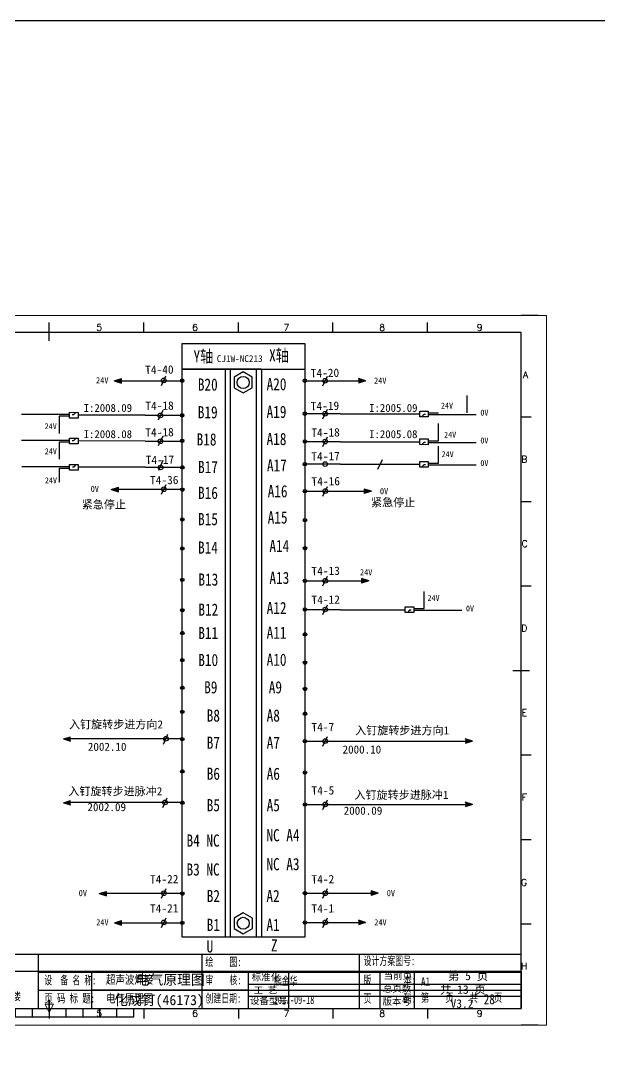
# Model space of a CAD drawing. Header units: millimetres. Extents: x 175 to 4940, y -2082 to 1907.
# Drawn here: x 3726 to 4069, y 1301 to 1907 of the extents above; entities that cross this region are included whole.
import ezdxf
from ezdxf.enums import TextEntityAlignment as Align
from ezdxf.lldxf.tags import DXFTag

# ---------------------------------------------------------------- set-up
doc = ezdxf.new("R2010")
doc.units = ezdxf.units.MM
doc.layers.add('1', color=3, linetype='Continuous', lineweight=20)
doc.layers.add('AE_BOR', color=1, linetype='Continuous')
doc.layers.add('SYMS', color=7, linetype='Continuous')
doc.styles.add('HZ', font='', dxfattribs={"width": 0.8})
doc.styles.get("Standard").update_dxf_attribs({"font": ''})
doc.styles.add('Standard0.67', font='', dxfattribs={"width": 0.67})
doc.styles.add('Standard_0.8', font='', dxfattribs={"width": 0.8})
doc.styles.add('WD', font='romans.shx', dxfattribs={"width": 0.8, "bigfont": 'gbcbig.shx'})
doc.styles.add('宋', font='', dxfattribs={"width": 0.7})
doc.styles.get('HZ').set_extended_font_data('SimSun')
doc.styles.get('Standard').set_extended_font_data('SimSun')
doc.styles.get('Standard0.67').set_extended_font_data('FangSong_GB2312')
doc.styles.get('Standard_0.8').set_extended_font_data('FangSong_GB2312')
doc.styles.get('宋').set_extended_font_data('SimSun')
tags = doc.linetypes.add('ACAD_ISO02W100', pattern=[15, 12, -3]).pattern_tags.tags
tags[6:7] = [DXFTag(74, 4), DXFTag(75, 0), DXFTag(340, '0'), DXFTag(46, 1.0), DXFTag(50, 0.0), DXFTag(44, 0.0), DXFTag(45, 0.0)]
tags[4:5] = [DXFTag(74, 4), DXFTag(75, 0), DXFTag(340, '0'), DXFTag(46, 1.0), DXFTag(50, 0.0), DXFTag(44, 0.0), DXFTag(45, 0.0)]

# ---------------------------------------------------------------- blocks, each defined once
blk = doc.blocks.new('gb_a2_a')
for p, q in [((584, 410), (25, 410)), ((25, 410), (25, 10)), ((584, 10), (584, 410)), ((297.93, 31.45), (386.43, 31.45)), ((386.43, 31.45), (524, 31.45)), ((524, 31.45), (584, 31.45)), ((297.93, 20.72), (386.43, 20.72)), ((386.43, 20.72), (524, 20.72)), ((524, 20.72), (584, 20.72)), ((25, 10), (584, 10))]:
    blk.add_line(p, q)
at = {"lineweight": 9, "ltscale": 0.1}
for p, q in [((25, 116.86), (29, 116.86)), ((263.82, 10), (263.82, 10)), ((263.82, 10), (263.82, 10))]:
    blk.add_line(p, q, dxfattribs=at)
at = {"color": 0, "ltscale": 2}
for p, q in [((116.3, 42.17), (584, 42.17)), ((297.93, 42.17), (297.93, 10)), ((395.06, 10), (395.06, 42.17)), ((488.22, 10), (488.22, 42.17)), ((524, 10), (584, 10))]:
    blk.add_line(p, q, dxfattribs=at)
at = {"color": 0}
blk.add_line((116.3, 42.17), (116.3, 10), dxfattribs=at)
at = {"layer": 'AE_BOR', "lineweight": 30}
for p, q in [((10, 420), (4.93, 420)), ((594, 420), (584, 420)), ((4.93, 0), (10, 0)), ((594, 0), (584, 0))]:
    blk.add_line(p, q, dxfattribs=at)
at = {"layer": 'AE_BOR', "color": 1, "lineweight": 15}
for p, q in [((4.93, 420), (598.93, 420)), ((4.93, 0), (4.93, 420)), ((598.93, 420), (598.93, 0)), ((22.5, 210), (27.5, 212.5)), ((27.5, 212.5), (27.5, 207.5)), ((27.5, 207.5), (22.5, 210)), ((304.5, 7.5), (302, 12.5)), ((302, 12.5), (307, 12.5)), ((307, 12.5), (304.5, 7.5)), ((598.93, 0), (4.93, 0))]:
    blk.add_line(p, q, dxfattribs=at)
at = {"layer": 'AE_BOR'}
for p, q in [((81, 410), (81, 416)), ((137, 410), (137, 416)), ((193, 410), (193, 416)), ((249, 410), (249, 416)), ((304.5, 410), (304.5, 416)), ((360.5, 410), (360.5, 416)), ((416.5, 410), (416.5, 416)), ((472.5, 410), (472.5, 416)), ((528.5, 410), (528.5, 416)), ((25, 360), (19, 360)), ((584, 360), (590, 360)), ((25, 310), (19, 310)), ((584, 310), (590, 310)), ((25, 260), (19, 260)), ((584, 260), (590, 260)), ((25, 160), (19, 160)), ((584, 160), (590, 160)), ((25, 110), (19, 110)), ((584, 110), (590, 110)), ((25, 60), (19, 60)), ((584, 60), (590, 60)), ((81, 10), (81, 4)), ((137, 10), (137, 4)), ((193, 10), (193, 4)), ((249, 10), (249, 4)), ((304.5, 10), (304.5, 4)), ((360.5, 10), (360.5, 4)), ((416.5, 10), (416.5, 4)), ((472.5, 10), (472.5, 4)), ((528.5, 10), (528.5, 4))]:
    blk.add_line(p, q, dxfattribs=at)
at = {"layer": 'AE_BOR', "color": 2, "lineweight": 30}
for p, q in [((304.5, 405), (304.5, 415)), ((20, 210), (30, 210)), ((579, 210), (589, 210)), ((304.5, 10), (304.5, 15)), ((304.5, 15), (304.5, 5)), ((254.5, 5), (254.5, 10)), ((264.5, 5), (264.5, 10)), ((274.5, 5), (274.5, 10)), ((284.5, 5), (284.5, 10)), ((294.5, 5), (294.5, 10)), ((304.5, 10), (304.5, 5)), ((314.5, 5), (314.5, 10)), ((324.5, 5), (324.5, 10)), ((334.5, 5), (334.5, 10)), ((344.5, 5), (344.5, 10)), ((354.5, 5), (354.5, 10)), ((254.5, 5), (354.5, 5))]:
    blk.add_line(p, q, dxfattribs=at)
at = {"attachment_point": 7}
for s, insert, char_height, width in [('{\\fSimSun|b0|i0|c134|p2;深圳市卓誉自动化科技有限公司}', (136.64, 27.82), 7.2, 161.3553), ('{\\fSimSun|b0|i0|c134|p2;地址：深圳市龙华区大浪街道华宁路恒昌荣(星辉)工业园B栋3楼}', (119.76, 13.67), 4.4, 175.4193)]:
    blk.add_mtext(s, dxfattribs=dict(at, insert=insert, char_height=char_height, width=width))
at = {"color": 0, "ltscale": 2, "attachment_point": 1}
for s, insert, char_height, width, style in [('{\\fSimSun|b0|i0|c134|p2;绘    图:}', (396.97, 40.01), 5, 24.0624, 'Standard0.67'), ('{\\fSimSun|b0|i0|c134|p2;设计方案图号:}', (490.63, 40.63), 5, 30.3288, 'Standard0.67'), ('{\\f@SimSun|b0|i0|c134|p2; }', (525.11, 39.75), 5, 67.8155, 'Standard_0.8'), ('{\\fSimSun|b0|i0|c134|p2;\\W0.66;设  备 名 称:}', (301.54, 29.18), 5, 30.2468, 'Standard0.67'), ('{\\fSimSun|b0|i0|c134|p2;超声波焊接}', (338.11, 29.51), 5, 67.8155, 'Standard_0.8'), ('{\\fSimSun|b0|i0|c134|p2;审    核:}', (396.97, 29.29), 5, 24.0624, 'Standard0.67'), ('{\\fSimSun|b0|i0|c134|p2;熊金华}', (437.52, 28.71), 5, 24.0624, 'Standard0.67'), ('{\\fSimSun|b0|i0|c134|p2;版        本:}', (490.63, 29.29), 5, 33.6996, 'Standard0.67'), ('{\\fSimSun|b0|i0|c134|p2;A1}', (524.63, 28.4), 5, 11.9435, 'Standard_0.8'), ('{\\fSimSun|b0|i0|c134|p2;\\W0.72;页 码 标 题:}', (301.54, 18.44), 5, 30.2468, 'Standard0.67'), ('{\\fSimSun|b0|i0|c134|p2;电气原理图}', (338.11, 18.41), 5, 67.8155, 'Standard_0.8'), ('{\\fSimSun|b0|i0|c134|p2;创建日期:}', (396.97, 18.47), 5, 24.0624, 'Standard0.67'), ('{\\fSimSun|b0|i0|c134|p2;页        码:}', (490.63, 18.31), 5, 31.4516, 'Standard0.67'), ('第    页    共    页', (524.62, 18.8), 5, 67.8155, '宋'), ('{\\fSimSun|b0|i0|c134|p2;28}', (561.87, 18.43), 6, 21.5851, 'Standard_0.8'), ('{\\fSimSun|b0|i0|c134|p2;2017-09-18}', (437.52, 17.59), 5, 24.0624, 'Standard0.67')]:
    blk.add_mtext(s, dxfattribs=dict(at, insert=insert, char_height=char_height, width=width, style=style))
at = {"layer": 'AE_BOR', "style": 'WD'}
for s, p in [('0', (54.27, 411)), ('1', (110.12, 411)), ('2', (164.42, 411)), ('3', (219.22, 411)), ('4', (273.82, 411)), ('5', (334.12, 411)), ('6', (390.81, 411)), ('7', (445.01, 411)), ('8', (501.67, 411)), ('9', (559.4, 411)), ('0', (54.27, 5)), ('1', (110.12, 5)), ('2', (164.42, 5)), ('3', (219.22, 5)), ('4', (273.82, 5)), ('5', (334.12, 5)), ('6', (390.81, 5)), ('7', (445.01, 5)), ('8', (501.67, 5)), ('9', (559.4, 5))]:
    blk.add_text(s, height=4, dxfattribs=at).set_placement(p, align=Align.CENTER)
for s, p in [('A', (24, 385)), ('A', (588.05, 385)), ('B', (24, 335)), ('B', (587.67, 335)), ('C', (24, 285)), ('C', (587.86, 285)), ('D', (24, 235)), ('D', (587.67, 235)), ('E', (24, 185)), ('E', (587.48, 185)), ('F', (24, 135)), ('F', (587.48, 135)), ('F', (587.48, 135)), ('G', (24, 85)), ('G', (587.48, 84.56)), ('H', (24, 35)), ('H', (587.67, 35))]:
    blk.add_text(s, height=4, dxfattribs=at).set_placement(p, align=Align.MIDDLE_RIGHT)

msp = doc.modelspace()

# ---------------------------------------------------------------- hatches: boundary and pattern name
for points in [[(3781.393, 1694.075), (3785.638, 1695.435), (3785.638, 1692.714)], [(3930.167, 1694.075), (3925.922, 1692.714), (3925.922, 1695.435)], [(3779.523, 1629.737), (3783.768, 1631.098), (3783.768, 1628.377)], [(3933.632, 1628.628), (3929.387, 1627.268), (3929.387, 1629.988)], [(3932.124, 1575.618), (3927.879, 1574.258), (3927.879, 1576.978)], [(3751.214, 1482.048), (3755.459, 1483.408), (3755.459, 1480.688)], [(3993.445, 1480.713), (3989.201, 1479.352), (3989.201, 1482.073)], [(3751.214, 1444.337), (3755.459, 1445.698), (3755.459, 1442.977)], [(3993.445, 1443.28), (3989.201, 1441.92), (3989.201, 1444.641)], [(3772.423, 1390.517), (3776.668, 1391.878), (3776.668, 1389.157)], [(3937.672, 1390.728), (3933.427, 1389.368), (3933.427, 1392.088)], [(3781.463, 1373.248), (3785.708, 1374.608), (3785.708, 1371.887)], [(3930.237, 1373.459), (3925.992, 1372.098), (3925.992, 1374.819)]]:
    msp.add_hatch(color=256).paths.add_polyline_path(points)

# ---------------------------------------------------------------- linework, layer by layer
for p, q in [((3821.584, 1716.167), (3894.221, 1716.167)), ((3821.654, 1364.677), (3821.654, 1716.167)), ((3894.291, 1716.167), (3894.291, 1364.677)), ((3809.338, 1691.304), (3811.995, 1697.053)), ((3821.535, 1701.076), (3868.346, 1701.076)), ((3821.584, 1700.993), (3894.221, 1700.993)), ((3847.152, 1364.677), (3847.152, 1701.076)), ((3868.573, 1701.076), (3868.573, 1364.677)), ((3781.393, 1694.075), (3785.638, 1695.435)), ((3781.393, 1694.075), (3785.638, 1692.714)), ((3785.638, 1692.714), (3785.638, 1695.435)), ((3785.638, 1694.075), (3821.584, 1694.075)), ((3894.221, 1694.075), (3930.167, 1694.075)), ((3904.914, 1691.094), (3907.571, 1696.842)), ((3930.167, 1694.075), (3925.922, 1695.435)), ((3930.167, 1694.075), (3925.922, 1692.714)), ((3754.826, 1674.032), (3726.445, 1674.032)), ((3754.82, 1671.985), (3754.829, 1675.38)), ((3754.829, 1675.38), (3759.916, 1675.366)), ((3759.916, 1675.366), (3759.907, 1671.971)), ((3810.073, 1676.527), (3807.416, 1670.778)), ((3904.914, 1671.577), (3907.571, 1677.325)), ((3962.251, 1672.737), (3962.26, 1676.132)), ((3967.337, 1672.724), (3962.251, 1672.737)), ((3962.26, 1676.132), (3967.346, 1676.119)), ((3967.346, 1676.119), (3967.337, 1672.724)), ((3967.341, 1674.071), (3995.722, 1674.071)), ((3759.907, 1671.971), (3754.82, 1671.985)), ((3810.073, 1661.272), (3807.416, 1655.523)), ((3904.914, 1655.08), (3907.571, 1660.829)), ((3754.826, 1658.777), (3726.445, 1658.777)), ((3754.82, 1656.73), (3754.829, 1660.125)), ((3759.907, 1656.716), (3754.82, 1656.73)), ((3754.829, 1660.125), (3759.916, 1660.111)), ((3759.916, 1660.111), (3759.907, 1656.716)), ((3962.251, 1656.241), (3962.26, 1659.636)), ((3967.337, 1656.227), (3962.251, 1656.241)), ((3962.26, 1659.636), (3967.346, 1659.622)), ((3967.346, 1659.622), (3967.337, 1656.227)), ((3967.341, 1657.575), (3995.722, 1657.575)), ((3754.933, 1643.204), (3726.552, 1643.204)), ((3754.89, 1641.157), (3754.899, 1644.552)), ((3754.937, 1644.552), (3760.023, 1644.538)), ((3759.986, 1644.538), (3759.977, 1641.143)), ((3810.143, 1646.773), (3807.486, 1641.024)), ((3937.488, 1641.732), (3940.146, 1647.481)), ((3962.251, 1642.893), (3962.26, 1646.288)), ((3967.337, 1642.879), (3962.251, 1642.893)), ((3962.26, 1646.288), (3967.346, 1646.274)), ((3967.346, 1646.274), (3967.337, 1642.879)), ((3967.341, 1644.227), (3995.722, 1644.227)), ((3759.977, 1641.143), (3754.89, 1641.157)), ((3779.523, 1629.737), (3783.768, 1631.098)), ((3783.768, 1628.377), (3783.768, 1631.098)), ((3809.36, 1626.852), (3812.017, 1632.601)), ((3904.984, 1625.804), (3907.641, 1631.552)), ((3779.523, 1629.737), (3783.768, 1628.377)), ((3821.654, 1629.622), (3783.707, 1629.622)), ((3894.291, 1628.678), (3929.447, 1628.678)), ((3933.632, 1628.628), (3929.387, 1629.988)), ((3929.387, 1629.988), (3929.387, 1627.268)), ((3933.632, 1628.628), (3929.387, 1627.268)), ((3904.984, 1572.744), (3907.641, 1578.492)), ((3932.124, 1575.618), (3927.879, 1576.978)), ((3927.879, 1576.978), (3927.879, 1574.258)), ((3894.291, 1575.618), (3927.879, 1575.618)), ((3932.124, 1575.618), (3927.879, 1574.258)), ((3904.984, 1555.699), (3907.641, 1561.448)), ((3953.722, 1556.86), (3953.731, 1560.255)), ((3953.731, 1560.255), (3958.817, 1560.241)), ((3958.817, 1560.241), (3958.808, 1556.846)), ((3958.812, 1558.194), (3987.192, 1558.194)), ((3958.808, 1556.846), (3953.722, 1556.86)), ((3751.214, 1482.048), (3755.459, 1483.408)), ((3751.214, 1482.048), (3755.459, 1480.688)), ((3821.615, 1482.084), (3755.506, 1482.084)), ((3810.425, 1479.07), (3813.083, 1484.819)), ((3895.33, 1480.713), (3989.257, 1480.713)), ((3904.984, 1477.838), (3907.641, 1483.587)), ((3993.445, 1480.713), (3989.201, 1482.073)), ((3993.445, 1480.713), (3989.201, 1479.352)), ((3751.214, 1444.337), (3755.459, 1445.698)), ((3751.214, 1444.337), (3755.459, 1442.977)), ((3821.615, 1444.373), (3755.506, 1444.373)), ((3810.094, 1441.499), (3812.751, 1447.248)), ((3895.33, 1443.28), (3989.257, 1443.28)), ((3904.984, 1440.299), (3907.641, 1446.048)), ((3993.445, 1443.28), (3989.201, 1444.641)), ((3993.445, 1443.28), (3989.201, 1441.92)), ((3772.423, 1390.517), (3776.668, 1391.878)), ((3772.423, 1390.517), (3776.668, 1389.157)), ((3821.654, 1390.517), (3776.607, 1390.517)), ((3776.668, 1389.157), (3776.668, 1391.878)), ((3809.36, 1387.747), (3812.017, 1393.496)), ((3894.291, 1390.728), (3933.847, 1390.728)), ((3904.984, 1387.747), (3907.641, 1393.496)), ((3937.672, 1390.728), (3933.427, 1392.088)), ((3933.427, 1392.088), (3933.427, 1389.368)), ((3937.672, 1390.728), (3933.427, 1389.368)), ((3809.36, 1370.478), (3812.017, 1376.226)), ((3904.984, 1370.478), (3907.641, 1376.226)), ((3781.463, 1373.248), (3785.708, 1374.608)), ((3781.463, 1373.248), (3785.708, 1371.887)), ((3785.708, 1371.887), (3785.708, 1374.608)), ((3785.708, 1373.248), (3821.654, 1373.248)), ((3894.291, 1373.459), (3930.237, 1373.459)), ((3930.237, 1373.459), (3925.992, 1374.819)), ((3930.237, 1373.459), (3925.992, 1372.098)), ((3894.291, 1364.677), (3821.654, 1364.677)), ((3881.33, 1364.677), (3834.519, 1364.677)), ((3704.886, 1344.609), (3824.786, 1344.609)), ((3767.952, 1344.609), (3767.952, 1322.612)), ((3824.786, 1344.609), (3962.357, 1344.609)), ((3860.581, 1344.609), (3860.581, 1322.612)), ((3962.357, 1344.609), (4022.353, 1344.609)), ((3824.786, 1333.609), (3860.55, 1333.609)), ((3463.353, 1322.612), (4022.353, 1322.612))]:
    msp.add_line(p, q)
at = {"lineweight": -3}
for p, q in [((3820.545, 1694.075), (3822.623, 1694.075)), ((3821.584, 1695.113), (3821.584, 1693.036)), ((3893.182, 1694.075), (3895.259, 1694.075)), ((3894.221, 1695.113), (3894.221, 1693.036)), ((3820.545, 1673.616), (3822.623, 1673.616)), ((3821.584, 1674.655), (3821.584, 1672.578)), ((3893.182, 1674.577), (3895.259, 1674.577)), ((3894.221, 1675.616), (3894.221, 1673.539)), ((3820.545, 1658.466), (3822.623, 1658.466)), ((3821.584, 1659.505), (3821.584, 1657.428)), ((3893.264, 1658.081), (3895.342, 1658.081)), ((3894.303, 1659.12), (3894.303, 1657.042)), ((3820.616, 1642.814), (3822.693, 1642.814)), ((3821.654, 1643.853), (3821.654, 1641.776)), ((3893.182, 1644.733), (3895.259, 1644.733)), ((3894.221, 1645.772), (3894.221, 1643.694)), ((3821.654, 1630.661), (3821.654, 1628.584)), ((3820.616, 1629.622), (3822.693, 1629.622)), ((3893.252, 1628.678), (3895.33, 1628.678)), ((3894.291, 1629.717), (3894.291, 1627.639)), ((3821.654, 1613.018), (3821.654, 1610.94)), ((3894.291, 1612.556), (3894.291, 1610.479)), ((3820.616, 1611.979), (3822.693, 1611.979)), ((3893.252, 1611.517), (3895.33, 1611.517)), ((3820.616, 1594.788), (3822.693, 1594.788)), ((3821.654, 1595.827), (3821.654, 1593.75)), ((3893.252, 1594.885), (3895.33, 1594.885)), ((3894.291, 1595.924), (3894.291, 1593.846)), ((3820.616, 1576.211), (3822.693, 1576.211)), ((3821.654, 1577.25), (3821.654, 1575.172)), ((3894.291, 1576.657), (3894.291, 1574.579)), ((3893.252, 1575.618), (3895.33, 1575.618)), ((3820.616, 1558.217), (3822.693, 1558.217)), ((3821.654, 1559.256), (3821.654, 1557.179)), ((3893.252, 1558.7), (3895.33, 1558.7)), ((3894.291, 1559.739), (3894.291, 1557.661)), ((3821.654, 1545.761), (3821.654, 1543.684)), ((3820.616, 1544.722), (3822.693, 1544.722)), ((3893.252, 1543.937), (3895.33, 1543.937)), ((3894.291, 1544.976), (3894.291, 1542.899)), ((3820.616, 1528.697), (3822.693, 1528.697)), ((3821.654, 1529.736), (3821.654, 1527.658)), ((3894.291, 1528.281), (3894.291, 1526.203)), ((3893.252, 1527.242), (3895.33, 1527.242)), ((3820.616, 1512.391), (3822.693, 1512.391)), ((3821.654, 1513.429), (3821.654, 1511.352)), ((3893.252, 1511.659), (3895.33, 1511.659)), ((3894.291, 1512.698), (3894.291, 1510.62)), ((3820.616, 1498.15), (3822.693, 1498.15)), ((3821.654, 1499.189), (3821.654, 1497.111)), ((3893.252, 1496.978), (3895.33, 1496.978)), ((3894.291, 1498.017), (3894.291, 1495.939)), ((3820.616, 1481.9), (3822.693, 1481.9)), ((3821.654, 1482.939), (3821.654, 1480.861)), ((3893.252, 1480.713), (3895.33, 1480.713)), ((3894.291, 1481.752), (3894.291, 1479.674)), ((3820.616, 1462.867), (3822.693, 1462.867)), ((3821.654, 1463.906), (3821.654, 1461.829)), ((3893.252, 1462.183), (3895.33, 1462.183)), ((3894.291, 1463.222), (3894.291, 1461.144)), ((3820.616, 1444.314), (3822.693, 1444.314)), ((3821.654, 1445.353), (3821.654, 1443.275)), ((3893.252, 1443.28), (3895.33, 1443.28)), ((3894.291, 1444.319), (3894.291, 1442.241)), ((3820.616, 1390.517), (3822.693, 1390.517)), ((3821.654, 1391.556), (3821.654, 1389.479)), ((3893.252, 1390.728), (3895.33, 1390.728)), ((3894.291, 1391.767), (3894.291, 1389.689)), ((3820.616, 1373.248), (3822.693, 1373.248)), ((3821.654, 1374.287), (3821.654, 1372.209)), ((3893.252, 1373.459), (3895.33, 1373.459)), ((3894.291, 1374.497), (3894.291, 1372.42))]:
    msp.add_line(p, q, dxfattribs=at)
at = {"linetype": 'ACAD_ISO02W100'}
for p, q in [((3990.408, 1675.072), (3990.435, 1685.255)), ((3748.712, 1673.032), (3748.685, 1662.848)), ((3754.823, 1673.015), (3748.712, 1673.032)), ((3756.475, 1674.032), (3757.457, 1674.029)), ((3757.457, 1674.029), (3758.619, 1675.228)), ((3964.71, 1674.074), (3963.548, 1672.876)), ((3965.692, 1674.071), (3964.71, 1674.074)), ((3967.344, 1675.088), (3973.454, 1675.072)), ((3973.454, 1658.576), (3973.481, 1668.759)), ((3748.712, 1657.777), (3748.685, 1647.593)), ((3754.823, 1657.76), (3748.712, 1657.777)), ((3756.475, 1658.777), (3757.457, 1658.774)), ((3757.457, 1658.774), (3758.619, 1659.973)), ((3964.71, 1657.578), (3963.548, 1656.379)), ((3965.692, 1657.575), (3964.71, 1657.578)), ((3967.344, 1658.592), (3973.454, 1658.576)), ((3973.454, 1645.228), (3973.481, 1655.411)), ((3756.582, 1643.204), (3757.564, 1643.201)), ((3757.564, 1643.201), (3758.726, 1644.4)), ((3964.71, 1644.23), (3963.548, 1643.031)), ((3965.692, 1644.227), (3964.71, 1644.23)), ((3967.344, 1645.244), (3973.454, 1645.228)), ((3754.893, 1642.187), (3748.783, 1642.203)), ((3964.925, 1559.194), (3964.952, 1569.378)), ((3956.18, 1558.197), (3955.019, 1556.998)), ((3957.163, 1558.194), (3956.18, 1558.197)), ((3958.814, 1559.211), (3964.925, 1559.194))]:
    msp.add_line(p, q, dxfattribs=at)
at = {"lineweight": -3, "ltscale": 0.5}
for p, q in [((3799.715, 1673.652), (3759.95, 1673.669)), ((3799.715, 1673.652), (3820.766, 1673.652)), ((3915.272, 1674.451), (3894.221, 1674.451)), ((3915.272, 1674.451), (3962.291, 1674.44)), ((3799.715, 1658.397), (3760.07, 1658.414)), ((3799.715, 1658.397), (3820.766, 1658.397)), ((3915.272, 1657.955), (3894.221, 1657.955)), ((3915.272, 1657.955), (3962.436, 1657.944)), ((3799.785, 1642.824), (3760.26, 1642.841)), ((3799.785, 1642.824), (3820.837, 1642.824)), ((3915.272, 1644.607), (3894.221, 1644.607)), ((3915.272, 1644.607), (3962.436, 1644.596)), ((3748.783, 1642.203), (3748.783, 1633.959)), ((3915.342, 1558.574), (3894.291, 1558.574)), ((3915.342, 1558.574), (3953.776, 1558.557))]:
    msp.add_line(p, q, dxfattribs=at)
at = {"color": 0, "ltscale": 2}
for p, q in [((3884.469, 1344.609), (3884.469, 1322.612)), ((3959.051, 1344.609), (3959.051, 1322.612)), ((3860.663, 1336.854), (4022.353, 1336.917)), ((3860.55, 1329.888), (4022.353, 1329.888))]:
    msp.add_line(p, q, dxfattribs=at)
at = {"color": 0}
for p, q in [((3938.636, 1344.609), (3938.636, 1322.612)), ((4022.353, 1344.609), (4022.353, 1322.612))]:
    msp.add_line(p, q, dxfattribs=at)
at = {"lineweight": 9, "ltscale": 0.1}
msp.add_line((3767.583, 1333.609), (3824.786, 1333.609), dxfattribs=at)
for points in [[(2689.212, 1907.276), (4939.856, 1907.276), (4939.856, -78.254), (2689.212, -78.254)], [(3850.276, 1700.993), (3865.406, 1700.993), (3865.406, 1364.677), (3850.276, 1364.677)], [(3857.695, 1699.262), (3852.321, 1696.159), (3852.321, 1689.954), (3857.695, 1686.851), (3863.069, 1689.954), (3863.069, 1696.159)], [(3857.765, 1379.173), (3852.391, 1376.071), (3852.391, 1369.866), (3857.765, 1366.763), (3863.139, 1369.866), (3863.139, 1376.071)]]:
    msp.add_lwpolyline(points, close=True)
at = {"color": 6}
for centre in [(3810.691, 1694.285), (3906.267, 1694.075), (3808.72, 1673.546), (3906.267, 1674.558), (3808.72, 1658.291), (3906.267, 1658.061), (3808.79, 1642.718), (3906.267, 1644.713), (3810.713, 1629.833), (3906.337, 1628.785), (3906.337, 1575.725), (3906.337, 1558.68), (3812.008, 1482.191), (3906.337, 1480.819), (3811.447, 1444.48), (3906.337, 1443.28), (3810.713, 1390.728), (3906.337, 1390.728), (3810.713, 1373.459), (3906.337, 1373.459)]:
    msp.add_circle(centre, 1.384, dxfattribs=at)
at = {"lineweight": -3}
for centre in [(3821.584, 1694.075), (3894.221, 1694.075), (3821.584, 1673.616), (3894.221, 1674.577), (3821.584, 1658.466), (3894.303, 1658.081), (3821.654, 1642.814), (3894.221, 1644.733), (3821.654, 1629.622), (3894.291, 1628.678), (3821.654, 1611.979), (3894.291, 1611.517), (3821.654, 1594.788), (3894.291, 1594.885), (3821.654, 1576.211), (3894.291, 1575.618), (3821.654, 1558.217), (3894.291, 1558.7), (3821.654, 1544.722), (3894.291, 1543.937), (3821.654, 1528.697), (3894.291, 1527.242), (3821.654, 1512.391), (3894.291, 1511.659), (3821.654, 1498.15), (3894.291, 1496.978), (3821.654, 1481.9), (3894.291, 1480.713), (3821.654, 1462.867), (3894.291, 1462.183), (3821.654, 1444.314), (3894.291, 1443.28), (3821.654, 1390.517), (3894.291, 1390.728), (3821.654, 1373.248), (3894.291, 1373.459)]:
    msp.add_circle(centre, 1.039, dxfattribs=at)
for centre in [(3857.695, 1693.057), (3857.765, 1372.968)]:
    msp.add_circle(centre, 3.571)

# ---------------------------------------------------------------- block references
msp.add_blockref('gb_a2_a', (3438.353, 1312.612))

# ---------------------------------------------------------------- texts
at = {"attachment_point": 1}
for s, insert, char_height, width in [('{\\fFangSong|b0|i0|c134|p49;CJ1W-NC213}', (3842.069, 1709.153), 4, 38.50415), ('24V', (3770.578, 1696.178), 3.6, 10.88393), ('24V', (3935.247, 1695.967), 3.6, 10.88393), ('I:2008.09', (3763.227, 1680.313), 4.68, 76.67489), ('I:2005.09', (3932.303, 1680.313), 4.68, 76.67489), ('24V', (3974.857, 1681.103), 3.51, 12.78336), ('0V', (3998.186, 1676.929), 3.51, 12.78336), ('24V', (3740.151, 1668.917), 3.51, 12.78336), ('I:2008.08', (3763.227, 1664.788), 4.68, 76.67489), ('I:2005.08', (3932.303, 1664.788), 4.68, 76.67489), ('24V', (3976.708, 1663.867), 3.51, 12.78336), ('0V', (3998.186, 1660.433), 3.51, 12.78336), ('24V', (3740.205, 1654.084), 3.51, 12.78336), ('24V', (3975.227, 1652.368), 3.51, 12.78336), ('0V', (3998.186, 1647.085), 3.51, 12.78336), ('24V', (3740.275, 1636.891), 3.51, 12.78336), ('0V', (3767.38, 1631.841), 3.6, 10.88393), ('0V', (3938.711, 1630.521), 3.6, 10.88393), ('{\\fSimSun|b0|i0|c134|p2;紧急停止}', (3933.472, 1624.5), 4.8, 53.58004), ('{\\fSimSun|b0|i0|c134|p2;紧急停止}', (3762.084, 1623.236), 4.8, 53.58004), ('24V', (3926.864, 1582.523), 3.6, 10.88393), ('24V', (3966.883, 1567.259), 3.51, 12.78336), ('0V', (3989.657, 1561.052), 3.51, 12.78336), ('入钉旋转步进方向2', (3754.563, 1493.077), 4.8, 67.47156), ('入钉旋转步进方向1', (3924.02, 1489.511), 4.8, 67.47156), ('2002.10', (3765.727, 1479.841), 4.8, 53.58004), ('2000.10', (3916.566, 1478.213), 4.8, 53.58004), ('入钉旋转步进脉冲2', (3754.161, 1453.496), 4.8, 63.79597), ('入钉旋转步进脉冲1', (3923.619, 1451.357), 4.8, 63.79597), ('2002.09', (3765.454, 1444.153), 4.8, 53.58004), ('2000.09', (3917.238, 1442.021), 4.8, 53.58004), ('0V', (3760.28, 1392.621), 3.6, 10.88393), ('0V', (3942.751, 1392.621), 3.6, 10.88393), ('24V', (3770.649, 1375.351), 3.6, 10.88393), ('24V', (3935.317, 1375.351), 3.6, 10.88393), ('第 5 页', (3978.97, 1344.335), 5, 38.16351), ('共 13 页', (3974.239, 1336.248), 5, 40.49244), ('V3.2', (3980.527, 1327.959), 5, 40.49244)]:
    msp.add_mtext(s, dxfattribs=dict(at, insert=insert, char_height=char_height, width=width))
at = {"color": 0, "ltscale": 2, "attachment_point": 1}
for s, insert, char_height, width in [('电气原理图', (3794.003, 1342.605), 6, 43.91282), ('标准化', (3862.74, 1343.028), 4, 23.33991), ('当前页', (3940.934, 1344.013), 4, 19.34503), ('工 艺', (3863.997, 1335.406), 4, 19.34503), ('总页数', (3940.455, 1336.332), 4, 19.34503), ('化成钉(46173)', (3781.301, 1330.544), 6, 55.89755), ('设备型号', (3861.728, 1329.145), 4, 31.67205), ('版本号', (3940.249, 1328.689), 4, 19.34503)]:
    msp.add_mtext(s, dxfattribs=dict(at, insert=insert, char_height=char_height, width=width))
at = {"layer": '1', "color": 0, "char_height": 7.2, "attachment_point": 1, "style": 'HZ'}
for s, insert, width in [('Y轴', (3828.291, 1712.078), 28.45041), ('X轴', (3873.08, 1712.659), 28.45041), ('B20', (3830.865, 1695.399), 28.45041), (' A20', (3867.652, 1695.626), 29.29287), ('B19', (3830.84, 1679.024), 35.48695), (' A19', (3867.652, 1679.252), 27.88512), (' B18', (3826.226, 1662.961), 28.02922), (' A18', (3867.652, 1663.188), 40.06729), ('B17', (3830.991, 1646.603), 6.4874), ('A17', (3871.784, 1647.578), 6.4874), ('B16', (3830.991, 1631.303), 6.4874), ('A16', (3872.223, 1632.278), 6.4874), ('B15', (3830.991, 1615.775), 6.4874), ('A15', (3872.223, 1616.75), 6.4874), ('B14', (3830.991, 1598.927), 6.4874), ('A14', (3873.248, 1599.902), 6.4874), ('B13', (3831.186, 1580.018), 6.4874), ('A13', (3873.248, 1580.993), 6.4874), ('B12', (3831.186, 1562.209), 6.4874), ('A12', (3871.613, 1563.184), 6.4874), ('B11', (3831.123, 1548.368), 6.4874), ('A11', (3871.613, 1548.549), 6.4874), ('B10', (3831.123, 1532.395), 6.4874), ('A10', (3871.613, 1532.575), 6.4874), (' B9', (3830.696, 1516.242), 26.8079), (' A9', (3868.947, 1516.242), 32.66204), ('B8', (3836.115, 1499.517), 6.4874), ('A8', (3871.613, 1499.517), 6.4874), ('B7', (3836.115, 1483.42), 6.4874), ('A7', (3871.613, 1483.42), 6.4874), ('B6', (3836.115, 1465.094), 6.4874), ('A6', (3871.613, 1465.094), 6.4874), ('B5', (3836.115, 1446.456), 6.4874), ('A5', (3871.613, 1446.456), 6.4874), ('B4 NC', (3824.161, 1425.535), 32.1393), ('NC A4', (3871.484, 1428.696), 73.44994), ('B3 NC', (3824.161, 1408.406), 31.82648), ('NC A3', (3871.484, 1411.567), 45.65417), ('B2', (3836.115, 1392.732), 6.4874), ('A2', (3871.484, 1392.732), 6.4874), ('B1', (3836.115, 1375.643), 6.4874), ('A1', (3871.484, 1375.643), 6.4874), ('U', (3836.017, 1362.917), 6.4874), ('Z', (3874.159, 1363.497), 6.4874)]:
    msp.add_mtext(s, dxfattribs=dict(at, insert=insert, width=width))
at = {"layer": 'SYMS', "char_height": 4.95, "width": 8.77486, "attachment_point": 1, "rotation": 0.876225}
for s, insert in [('T4-40', (3799.615, 1702.958)), ('T4-20', (3897.691, 1701.034)), ('T4-18', (3799.72, 1681.615)), ('T4-19', (3897.691, 1681.517)), ('T4-18', (3799.72, 1665.904)), ('T4-18', (3898.061, 1665.788)), ('T4-17', (3799.984, 1649.617)), ('T4-17', (3898.061, 1651.723)), ('T4-36', (3802.507, 1637.612)), ('T4-16', (3898.131, 1636.919)), ('T4-13', (3898.131, 1583.859)), ('T4-12', (3898.131, 1566.814)), ('T4-7', (3898.131, 1491.487)), ('T4-5', (3898.131, 1453.947)), ('T4-22', (3802.507, 1401.395)), ('T4-2', (3898.131, 1401.395)), ('T4-21', (3802.507, 1384.126)), ('T4-1', (3898.131, 1384.126))]:
    msp.add_mtext(s, dxfattribs=dict(at, insert=insert))

doc.saveas('drawing.dxf')
